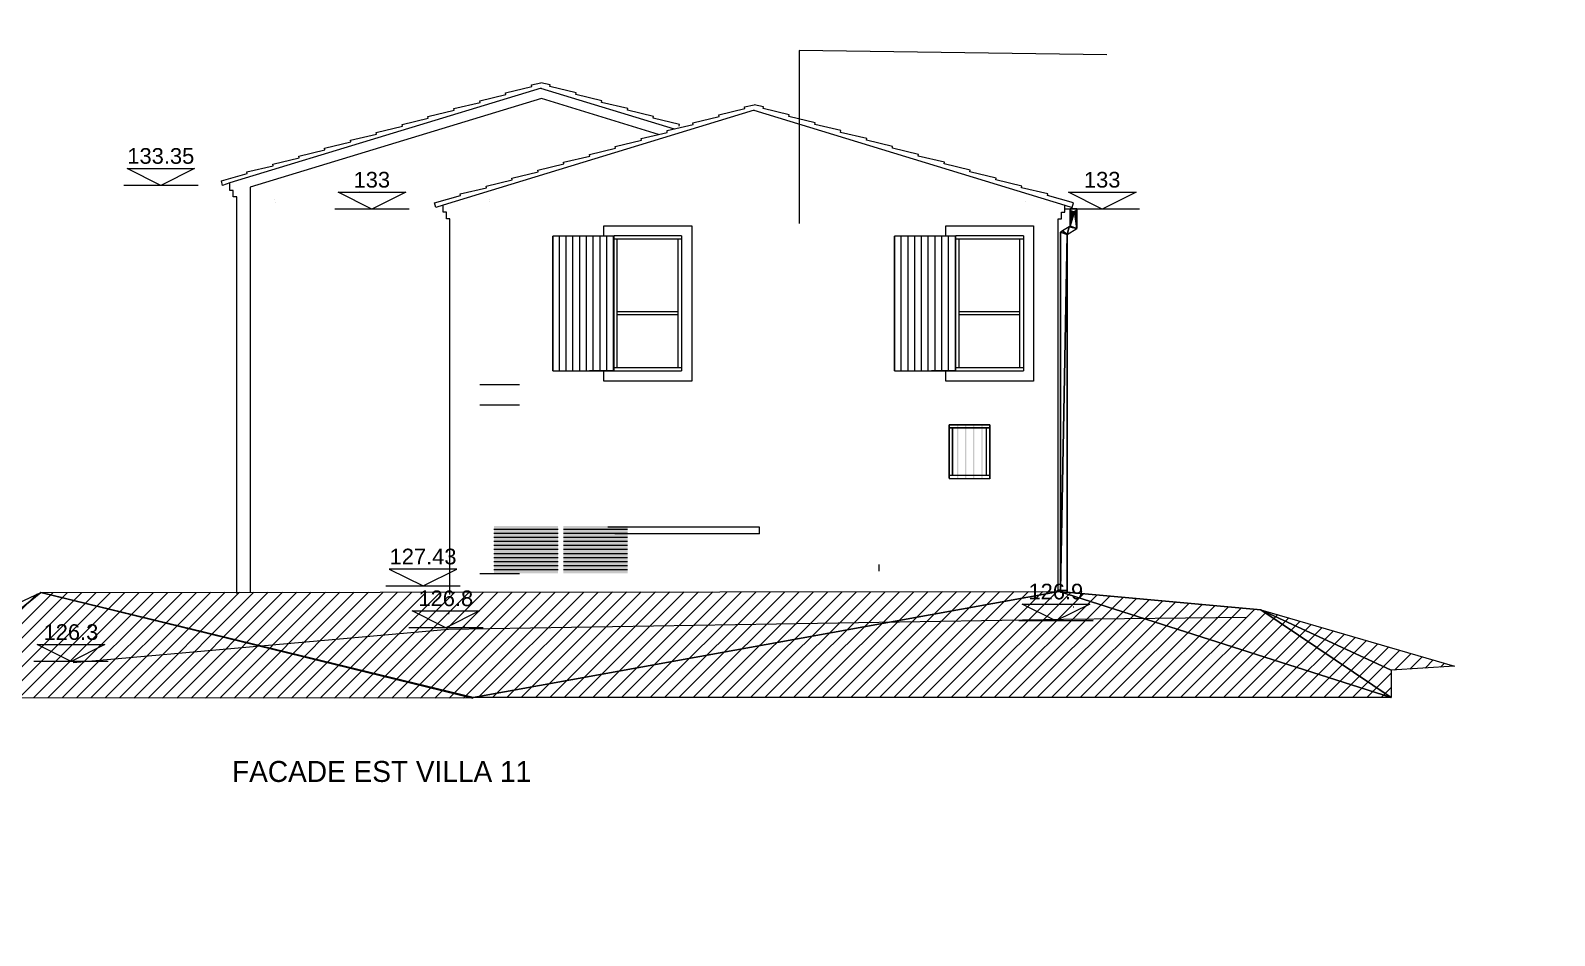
# Model space of a CAD drawing. Header units: metres. Extents: x 1.8 to 61.8, y -53.3 to -11.3.
# Drawn here: x 28.05 to 39.33, y -46.61 to -39.91 of the extents above; entities that cross this region are included whole.
import ezdxf
from ezdxf.enums import TextEntityAlignment as Align
from ezdxf.lldxf.tags import DXFTag

# ---------------------------------------------------------------- set-up
doc = ezdxf.new("R2010")
doc.units = ezdxf.units.M
doc.header["$MEASUREMENT"] = 0
doc.layers.add('Calque commun', color=7, linetype='Continuous')
doc.layers.add('Cotations', color=7, linetype='Continuous')
doc.styles.add('Arial', font='arial.ttf', dxfattribs={"height": 0.231939})
doc.styles.add('Century Gothic', font='GOTHIC.TTF', dxfattribs={"height": 0.310302})
tags = doc.linetypes.add('HIDDEN', pattern=[0.375, 0.25, -0.125]).pattern_tags.tags
tags[6:7] = [DXFTag(74, 4), DXFTag(75, 0), DXFTag(340, '0'), DXFTag(46, 1.0), DXFTag(50, 0.0), DXFTag(44, 0.0), DXFTag(45, 0.0)]
tags[4:5] = [DXFTag(74, 4), DXFTag(75, 0), DXFTag(340, '0'), DXFTag(46, 1.0), DXFTag(50, 0.0), DXFTag(44, 0.0), DXFTag(45, 0.0)]

# ---------------------------------------------------------------- blocks, each defined once
blk = doc.blocks.new('hatch10')
at = {"layer": 'Calque commun', "color": 11, "linetype": 'Continuous', "lineweight": 9}
for p, q in [((-29.437, 23.783), (-28.487, 23.783)), ((-29.437, 23.723), (-28.487, 23.723)), ((-29.437, 23.663), (-28.487, 23.663)), ((-29.437, 23.603), (-28.487, 23.603)), ((-29.437, 23.543), (-28.487, 23.543)), ((-29.437, 23.483), (-28.487, 23.483)), ((-29.437, 23.423), (-28.487, 23.423)), ((-29.437, 23.363), (-28.487, 23.363)), ((-29.437, 23.303), (-28.487, 23.303)), ((-29.437, 23.243), (-28.487, 23.243)), ((-29.437, 23.183), (-28.487, 23.183))]:
    blk.add_line(p, q, dxfattribs=at)
at = {"layer": 'Calque commun', "color": 9, "linetype": 'Continuous', "lineweight": 9}
blk.add_trace([(-29.437, 23.829), (-28.487, 23.829), (-29.437, 23.129), (-28.487, 23.129)], dxfattribs=at)
blk = doc.blocks.new('hatch11')
at = {"layer": 'Calque commun', "color": 11, "linetype": 'Continuous', "lineweight": 9}
for p, q in [((-30.467, 23.783), (-29.517, 23.783)), ((-30.467, 23.723), (-29.517, 23.723)), ((-30.467, 23.663), (-29.517, 23.663)), ((-30.467, 23.603), (-29.517, 23.603)), ((-30.467, 23.543), (-29.517, 23.543)), ((-30.467, 23.483), (-29.517, 23.483)), ((-30.467, 23.423), (-29.517, 23.423)), ((-30.467, 23.363), (-29.517, 23.363)), ((-30.467, 23.303), (-29.517, 23.303)), ((-30.467, 23.243), (-29.517, 23.243)), ((-30.467, 23.183), (-29.517, 23.183))]:
    blk.add_line(p, q, dxfattribs=at)
at = {"layer": 'Calque commun', "color": 9, "linetype": 'Continuous', "lineweight": 9}
blk.add_trace([(-30.467, 23.829), (-29.517, 23.829), (-30.467, 23.129), (-29.517, 23.129)], dxfattribs=at)
blk = doc.blocks.new('hatch19')
at = {"layer": 'Calque commun', "color": 8, "linetype": 'Continuous', "lineweight": 9}
for p, q in [((-29.596, 26.124), (-29.596, 28.121)), ((-29.496, 26.124), (-29.496, 28.121)), ((-29.396, 26.124), (-29.396, 28.121)), ((-29.296, 26.124), (-29.296, 28.121)), ((-29.196, 26.124), (-29.196, 28.121)), ((-29.096, 26.124), (-29.096, 28.121)), ((-28.996, 26.124), (-28.996, 28.121)), ((-28.896, 26.124), (-28.896, 28.121)), ((-28.796, 26.124), (-28.796, 28.121)), ((-28.696, 26.124), (-28.696, 28.121))]:
    blk.add_line(p, q, dxfattribs=at)
mesh = blk.add_polyface(dxfattribs=at)
corners = [(-28.688, 28.121), (-29.596, 28.121), (-29.596, 26.124), (-28.688, 26.124)]
mesh.append_faces([[corners[k] for k in face] for face in [(0, 1, 2, 3)]], dxfattribs={"color": 8})
blk = doc.blocks.new('hatch20')
at = {"layer": 'Calque commun', "color": 8, "linetype": 'Continuous', "lineweight": 9}
for p, q in [((-24.537, 26.124), (-24.537, 28.121)), ((-24.437, 26.124), (-24.437, 28.121)), ((-24.337, 26.124), (-24.337, 28.121)), ((-24.237, 26.124), (-24.237, 28.121)), ((-24.137, 26.124), (-24.137, 28.121)), ((-24.037, 26.124), (-24.037, 28.121)), ((-23.937, 26.124), (-23.937, 28.121)), ((-23.837, 26.124), (-23.837, 28.121)), ((-23.737, 26.124), (-23.737, 28.121)), ((-23.637, 26.124), (-23.637, 28.121))]:
    blk.add_line(p, q, dxfattribs=at)
mesh = blk.add_polyface(dxfattribs=at)
corners = [(-23.629, 28.121), (-24.537, 28.121), (-24.537, 26.124), (-23.629, 26.124)]
mesh.append_faces([[corners[k] for k in face] for face in [(0, 1, 2, 3)]], dxfattribs={"color": 8})
blk = doc.blocks.new('Block4')
at = {"layer": 'Calque commun', "color": 0, "linetype": 'Continuous', "lineweight": 9}
blk.add_line((-0.55, 0), (0.55, 0), dxfattribs=at)
blk.add_polyline3d([(-0.5, 0.25, 0), (0, 0, 0), (0.5, 0.25, 0), (-0.5, 0.25, 0)], dxfattribs=at)
blk = doc.blocks.new('Lvl1')
at = {"layer": 'Calque commun', "color": 0, "linetype": 'ByBlock', "lineweight": -2}
blk.add_blockref('Block4', (0, 0), dxfattribs=at)
blk = doc.blocks.new('FACADE VILLA 9 10 11-23')
at = {"layer": 'Cotations', "color": 250, "linetype": 'ByBlock', "lineweight": -2}
blk.add_blockref('Lvl1', (-31.514, 22.941), dxfattribs=at)
at = {"layer": 'Cotations', "color": 212, "linetype": 'ByBlock', "lineweight": -2, "style": 'Arial'}
blk.add_text('127.43', height=0.2319, dxfattribs=at).set_placement((-31.515, 23.191), align=Align.BOTTOM_CENTER)
blk = doc.blocks.new('FACADE VILLA 9 10 11-24')
at = {"layer": 'Cotations', "color": 250, "linetype": 'ByBlock', "lineweight": -2, "extrusion": (0, 0, -1), "xscale": -1, "yscale": -1, "zscale": -1, "rotation": -180}
blk.add_blockref('Lvl1', (36.725, 21.822), dxfattribs=at)
at = {"layer": 'Cotations', "color": 212, "linetype": 'ByBlock', "lineweight": -2, "style": 'Arial'}
blk.add_text('126.3', height=0.2319, dxfattribs=at).set_placement((-36.726, 22.072), align=Align.BOTTOM_CENTER)
blk = doc.blocks.new('FACADE VILLA 9 10 11-25')
at = {"layer": 'Cotations', "color": 250, "linetype": 'ByBlock', "lineweight": -2, "extrusion": (0, 0, -1), "xscale": -1, "yscale": -1, "zscale": -1, "rotation": -180}
blk.add_blockref('Lvl1', (32.272, 28.519), dxfattribs=at)
at = {"layer": 'Cotations', "color": 212, "linetype": 'ByBlock', "lineweight": -2, "style": 'Arial'}
blk.add_text('133', height=0.2319, dxfattribs=at).set_placement((-32.273, 28.769), align=Align.BOTTOM_CENTER)
blk = doc.blocks.new('FACADE VILLA 9 10 11-26')
at = {"layer": 'Cotations', "color": 250, "linetype": 'ByBlock', "lineweight": -2, "extrusion": (0, 0, -1), "xscale": -1, "yscale": -1, "zscale": -1, "rotation": -180}
blk.add_blockref('Lvl1', (31.177, 22.322), dxfattribs=at)
at = {"layer": 'Cotations', "color": 212, "linetype": 'ByBlock', "lineweight": -2, "style": 'Arial'}
blk.add_text('126.8', height=0.2319, dxfattribs=at).set_placement((-31.178, 22.572), align=Align.BOTTOM_CENTER)
blk = doc.blocks.new('FACADE VILLA 9 10 11-27')
at = {"layer": 'Cotations', "color": 250, "linetype": 'ByBlock', "lineweight": -2, "extrusion": (0, 0, -1), "xscale": -1, "yscale": -1, "zscale": -1, "rotation": -180}
blk.add_blockref('Lvl1', (35.395, 28.871), dxfattribs=at)
at = {"layer": 'Cotations', "color": 212, "linetype": 'ByBlock', "lineweight": -2, "style": 'Arial'}
blk.add_text('133.35', height=0.2319, dxfattribs=at).set_placement((-35.396, 29.121), align=Align.BOTTOM_CENTER)
blk = doc.blocks.new('FACADE VILLA 9 10 11-28')
at = {"layer": 'Cotations', "color": 250, "linetype": 'ByBlock', "lineweight": -2, "extrusion": (0, 0, -1), "xscale": -1, "yscale": -1, "zscale": -1, "rotation": -180}
blk.add_blockref('Lvl1', (22.149, 22.422), dxfattribs=at)
at = {"layer": 'Cotations', "color": 212, "linetype": 'ByBlock', "lineweight": -2, "style": 'Arial'}
blk.add_text('126.9', height=0.2319, dxfattribs=at).set_placement((-22.15, 22.672), align=Align.BOTTOM_CENTER)
blk = doc.blocks.new('FACADE VILLA 9 10 11-29')
at = {"layer": 'Cotations', "color": 250, "linetype": 'ByBlock', "lineweight": -2, "extrusion": (0, 0, -1), "xscale": -1, "yscale": -1, "zscale": -1, "rotation": -180}
blk.add_blockref('Lvl1', (21.463, 28.519), dxfattribs=at)
at = {"layer": 'Cotations', "color": 212, "linetype": 'ByBlock', "lineweight": -2, "style": 'Arial'}
blk.add_text('133', height=0.2319, dxfattribs=at).set_placement((-21.464, 28.769), align=Align.BOTTOM_CENTER)
blk = doc.blocks.new('hatch25')
at = {"layer": 'Calque commun', "color": 7, "linetype": 'Continuous', "lineweight": 9}
for p, q in [((-38.765, 21.282), (-37.23, 22.817)), ((-38.553, 21.282), (-36.991, 22.845)), ((-38.341, 21.282), (-36.778, 22.845)), ((-38.129, 21.282), (-36.566, 22.845)), ((-37.917, 21.282), (-36.354, 22.845)), ((-37.705, 21.282), (-36.141, 22.845)), ((-37.493, 21.282), (-35.929, 22.845)), ((-37.281, 21.282), (-35.717, 22.846)), ((-37.068, 21.282), (-35.504, 22.846)), ((-36.856, 21.282), (-35.292, 22.846)), ((-36.644, 21.282), (-35.08, 22.846)), ((-36.432, 21.282), (-34.867, 22.846)), ((-36.22, 21.282), (-34.655, 22.847)), ((-36.008, 21.282), (-34.443, 22.847)), ((-35.796, 21.281), (-34.23, 22.847)), ((-35.584, 21.281), (-34.018, 22.847)), ((-35.372, 21.281), (-33.806, 22.847)), ((-35.16, 21.281), (-33.594, 22.847)), ((-34.948, 21.281), (-33.381, 22.848)), ((-34.736, 21.281), (-33.169, 22.848)), ((-34.523, 21.281), (-32.957, 22.848)), ((-34.311, 21.281), (-32.744, 22.848)), ((-34.099, 21.281), (-32.532, 22.848)), ((-33.887, 21.281), (-32.32, 22.849)), ((-33.675, 21.281), (-32.107, 22.849)), ((-33.463, 21.281), (-31.895, 22.849)), ((-33.251, 21.281), (-31.683, 22.849)), ((-33.039, 21.281), (-31.47, 22.849)), ((-32.827, 21.281), (-31.258, 22.849)), ((-32.615, 21.281), (-31.046, 22.85)), ((-32.403, 21.281), (-30.833, 22.85)), ((-32.191, 21.281), (-30.621, 22.85)), ((-31.978, 21.281), (-30.409, 22.85)), ((-31.766, 21.281), (-30.197, 22.85)), ((-31.554, 21.281), (-29.984, 22.851)), ((-31.342, 21.28), (-29.772, 22.851)), ((-31.13, 21.28), (-29.56, 22.851)), ((-30.918, 21.28), (-29.347, 22.851)), ((-30.699, 21.288), (-29.135, 22.851)), ((-30.487, 21.288), (-28.923, 22.851)), ((-30.274, 21.288), (-28.71, 22.852)), ((-30.062, 21.288), (-28.498, 22.852)), ((-29.85, 21.288), (-28.286, 22.852)), ((-29.638, 21.288), (-28.073, 22.852)), ((-29.426, 21.288), (-27.861, 22.852)), ((-29.214, 21.288), (-27.649, 22.853)), ((-29.002, 21.288), (-27.436, 22.853)), ((-28.79, 21.288), (-27.224, 22.853)), ((-28.577, 21.288), (-27.012, 22.853)), ((-28.365, 21.288), (-26.8, 22.853)), ((-28.153, 21.288), (-26.587, 22.853)), ((-27.941, 21.288), (-26.375, 22.854)), ((-27.729, 21.288), (-26.163, 22.854)), ((-27.517, 21.288), (-25.95, 22.854)), ((-27.305, 21.288), (-25.738, 22.854)), ((-27.092, 21.288), (-25.526, 22.854)), ((-26.88, 21.288), (-25.313, 22.855)), ((-26.668, 21.288), (-25.101, 22.855)), ((-26.456, 21.288), (-24.889, 22.855)), ((-26.244, 21.288), (-24.676, 22.855)), ((-26.032, 21.288), (-24.464, 22.855)), ((-25.82, 21.288), (-24.252, 22.855)), ((-25.608, 21.288), (-24.039, 22.856)), ((-25.395, 21.288), (-23.827, 22.856)), ((-25.183, 21.288), (-23.615, 22.856)), ((-24.971, 21.288), (-23.403, 22.856)), ((-24.759, 21.288), (-23.19, 22.856)), ((-24.547, 21.288), (-22.978, 22.857)), ((-24.335, 21.288), (-22.766, 22.857)), ((-24.123, 21.288), (-22.553, 22.857)), ((-23.911, 21.288), (-22.341, 22.857)), ((-23.698, 21.288), (-22.129, 22.857)), ((-23.486, 21.288), (-21.928, 22.845)), ((-23.274, 21.288), (-21.734, 22.828)), ((-23.062, 21.288), (-21.54, 22.81)), ((-22.85, 21.288), (-21.345, 22.792)), ((-22.638, 21.288), (-21.151, 22.775)), ((-22.426, 21.288), (-20.956, 22.757)), ((-22.213, 21.288), (-20.762, 22.739)), ((-22.001, 21.288), (-20.567, 22.721)), ((-21.789, 21.288), (-20.373, 22.704)), ((-21.577, 21.288), (-20.179, 22.686)), ((-21.365, 21.288), (-19.984, 22.668)), ((-21.153, 21.288), (-19.79, 22.651)), ((-20.941, 21.288), (-19.595, 22.633)), ((-20.729, 21.288), (-19.401, 22.615)), ((-20.516, 21.288), (-19.206, 22.597)), ((-20.304, 21.288), (-19.028, 22.563)), ((-20.092, 21.288), (-18.864, 22.516)), ((-19.88, 21.288), (-18.7, 22.468)), ((-19.668, 21.288), (-18.536, 22.42)), ((-19.456, 21.288), (-18.371, 22.372)), ((-19.244, 21.288), (-18.207, 22.324)), ((-19.031, 21.288), (-18.043, 22.276)), ((-18.819, 21.288), (-17.879, 22.228)), ((-18.607, 21.288), (-17.714, 22.18)), ((-18.395, 21.288), (-17.55, 22.133)), ((-18.183, 21.288), (-17.386, 22.085)), ((-17.971, 21.288), (-17.221, 22.037)), ((-17.759, 21.288), (-17.057, 21.989)), ((-17.139, 21.695), (-16.893, 21.941)), ((-16.912, 21.71), (-16.729, 21.893)), ((-16.685, 21.725), (-16.564, 21.845)), ((-16.458, 21.74), (-16.4, 21.798)), ((-17.547, 21.288), (-17.187, 21.647)), ((-17.334, 21.288), (-17.187, 21.435))]:
    blk.add_line(p, q, dxfattribs=at)
at = {"layer": 'Calque commun', "color": 7, "linetype": 'Continuous', "lineweight": 18}
mesh = blk.add_polyface(dxfattribs=at)
corners = [(-19.117, 22.589), (-17.187, 21.692), (-17.187, 21.288), (-22.101, 22.857), (-22.117, 22.863), (-30.775, 21.288), (-37.172, 22.844), (-39.093, 21.282), (-37.91, 22.499), (-16.249, 21.754), (-30.778, 21.28), (-39.093, 22.495)]
mesh.append_faces([[corners[k] for k in face] for face in [(0, 3, 4)]], dxfattribs={"vtx0": -1, "color": 7})
mesh.append_faces([[corners[k] for k in face] for face in [(6, 7, 8)]], dxfattribs={"vtx0": -1, "vtx1": -1, "color": 7})
mesh.append_faces([[corners[k] for k in face] for face in [(0, 2, 3)]], dxfattribs={"vtx0": -1, "vtx1": -1, "vtx2": -1, "color": 7})
mesh.append_faces([[corners[k] for k in face] for face in [(0, 1, 2), (5, 6, 3), (6, 10, 7)]], dxfattribs={"vtx0": -1, "vtx2": -1, "color": 7})
mesh.append_faces([[corners[k] for k in face] for face in [(11, 8, 7)]], dxfattribs={"vtx1": -1, "color": 7})
mesh.append_faces([[corners[k] for k in face] for face in [(2, 5, 3), (5, 10, 6)]], dxfattribs={"vtx1": -1, "vtx2": -1, "color": 7})
mesh.append_faces([[corners[k] for k in face] for face in [(0, 9, 1)]], dxfattribs={"vtx2": -1, "color": 7})
blk = doc.blocks.new('FACADE VILLA 9 10 11-30')
at = {"layer": 'Calque commun', "color": 7, "linetype": 'Continuous', "lineweight": 9}
for p, q in [((-29.769, 30.31), (-34.373, 28.906)), ((-29.775, 30.31), (-27.8, 29.706)), ((-26.614, 29.984), (-31.218, 28.58)), ((-26.62, 29.984), (-22.016, 28.58)), ((-33.708, 28.656), (-33.708, 28.656)), ((-32.455, 28.78), (-32.455, 28.78)), ((-30.538, 28.658), (-30.538, 28.658)), ((-33.697, 28.624), (-33.697, 28.624)), ((-30.527, 28.625), (-30.527, 28.625)), ((-22.605, 28.625), (-22.605, 28.625)), ((-21.839, 28.523), (-21.939, 28.523)), ((-28.888, 28.124), (-28.69, 28.124)), ((-28.688, 26.124), (-28.688, 28.124)), ((-27.688, 28.124), (-28.688, 28.124)), ((-27.688, 28.074), (-28.688, 28.074)), ((-28.64, 27.003), (-28.64, 28.078)), ((-27.74, 27.003), (-27.74, 28.078)), ((-27.688, 28.124), (-27.688, 26.124)), ((-23.829, 28.124), (-23.632, 28.124)), ((-23.629, 26.124), (-23.629, 28.124)), ((-22.629, 28.124), (-23.629, 28.124)), ((-22.629, 28.074), (-23.629, 28.074)), ((-23.582, 27.003), (-23.582, 28.078)), ((-22.682, 27.003), (-22.682, 28.078)), ((-22.629, 28.124), (-22.629, 26.124)), ((-28.64, 26.953), (-28.64, 27.003)), ((-28.64, 27.003), (-27.74, 27.003)), ((-28.64, 26.178), (-28.64, 26.953)), ((-27.74, 26.953), (-28.64, 26.953)), ((-27.74, 26.953), (-27.74, 27.003)), ((-27.74, 26.178), (-27.74, 26.953)), ((-23.582, 26.953), (-23.582, 27.003)), ((-23.582, 27.003), (-22.682, 27.003)), ((-23.582, 26.178), (-23.582, 26.953)), ((-22.682, 26.953), (-23.582, 26.953)), ((-22.682, 26.953), (-22.682, 27.003)), ((-22.682, 26.178), (-22.682, 26.953)), ((-28.688, 26.174), (-27.688, 26.174)), ((-23.629, 26.174), (-22.629, 26.174)), ((-28.688, 26.124), (-29.051, 26.124)), ((-28.688, 26.124), (-27.688, 26.124)), ((-23.629, 26.124), (-23.992, 26.124)), ((-23.629, 26.124), (-22.629, 26.124)), ((-23.729, 25.328), (-23.729, 24.528)), ((-23.729, 25.328), (-23.729, 25.328)), ((-23.129, 25.328), (-23.729, 25.328)), ((-23.729, 25.328), (-23.729, 24.528)), ((-23.129, 25.328), (-23.729, 25.328)), ((-23.729, 25.328), (-23.729, 25.328)), ((-23.129, 25.328), (-23.729, 25.328)), ((-23.729, 24.54), (-23.729, 25.328)), ((-23.729, 25.328), (-23.129, 25.328)), ((-23.729, 25.297), (-23.729, 25.297)), ((-23.679, 25.281), (-23.729, 25.281)), ((-23.729, 25.281), (-23.679, 25.281)), ((-23.179, 25.281), (-23.679, 25.281)), ((-23.679, 24.578), (-23.679, 25.281)), ((-23.679, 25.281), (-23.179, 25.281)), ((-23.679, 25.278), (-23.679, 24.578)), ((-23.129, 25.281), (-23.179, 25.281)), ((-23.179, 25.281), (-23.129, 25.281)), ((-23.179, 25.281), (-23.179, 24.59)), ((-23.179, 25.278), (-23.179, 24.578)), ((-23.129, 25.328), (-23.129, 24.528)), ((-23.129, 25.328), (-23.129, 24.528)), ((-23.129, 24.528), (-23.129, 25.328)), ((-23.129, 24.578), (-23.729, 24.578)), ((-23.729, 24.528), (-23.729, 24.528)), ((-23.129, 24.528), (-23.729, 24.528)), ((-23.729, 24.528), (-23.729, 24.528)), ((-23.129, 24.528), (-23.729, 24.528)), ((-22.114, 22.873), (-22.124, 22.873)), ((-21.885, 22.625), (-21.895, 22.625)), ((-31.172, 22.53), (-31.172, 22.53)), ((-31.172, 22.53), (-31.172, 22.53)), ((-31.172, 22.53), (-31.172, 22.53)), ((-31.172, 22.53), (-31.172, 22.53)), ((-31.172, 22.53), (-31.172, 22.53)), ((-31.172, 22.53), (-31.172, 22.53)), ((-31.172, 22.53), (-31.172, 22.53)), ((-31.172, 22.53), (-31.172, 22.53)), ((-31.172, 22.53), (-31.172, 22.53)), ((-31.172, 22.53), (-31.172, 22.53)), ((-31.136, 22.53), (-31.136, 22.53)), ((-31.136, 22.53), (-31.136, 22.53)), ((-31.136, 22.53), (-31.136, 22.53)), ((-31.136, 22.53), (-31.136, 22.53)), ((-31.136, 22.53), (-31.136, 22.53)), ((-31.126, 22.53), (-31.136, 22.53)), ((-31.136, 22.53), (-31.136, 22.53)), ((-31.126, 22.53), (-31.126, 22.53)), ((-31.126, 22.53), (-31.126, 22.53)), ((-31.126, 22.53), (-31.126, 22.53)), ((-31.126, 22.53), (-31.126, 22.53)), ((-31.126, 22.53), (-31.126, 22.53)), ((-31.126, 22.53), (-31.126, 22.53)), ((-31.126, 22.53), (-31.126, 22.53)), ((-31.126, 22.53), (-31.126, 22.53)), ((-31.126, 22.53), (-31.126, 22.53)), ((-31.126, 22.53), (-31.126, 22.53)), ((-31.126, 22.53), (-31.126, 22.53)), ((-31.126, 22.53), (-31.126, 22.53)), ((-30.905, 22.332), (-30.905, 22.332)), ((-30.905, 22.332), (-30.905, 22.332)), ((-30.905, 22.332), (-30.905, 22.332)), ((-30.905, 22.332), (-30.905, 22.332)), ((-30.905, 22.332), (-30.905, 22.332)), ((-30.895, 22.332), (-30.905, 22.332)), ((-30.905, 22.332), (-30.905, 22.332)), ((-30.895, 22.332), (-30.895, 22.332)), ((-30.895, 22.332), (-30.895, 22.332)), ((-30.895, 22.332), (-30.895, 22.332)), ((-30.895, 22.332), (-30.895, 22.332)), ((-30.895, 22.332), (-30.895, 22.332)), ((-30.895, 22.332), (-30.895, 22.332)), ((-30.895, 22.332), (-30.895, 22.332)), ((-30.895, 22.332), (-30.895, 22.332)), ((-30.895, 22.332), (-30.895, 22.332)), ((-30.895, 22.332), (-30.895, 22.332)), ((-30.895, 22.332), (-30.895, 22.332)), ((-30.895, 22.332), (-30.895, 22.332))]:
    blk.add_line(p, q, dxfattribs=at)
at = {"layer": 'Calque commun', "color": 86, "linetype": 'Continuous', "lineweight": 9}
blk.add_line((-24.767, 23.157), (-24.767, 23.256), dxfattribs=at)
at = {"layer": 'Calque commun', "color": 26, "linetype": 'HIDDEN', "lineweight": 18}
for p, q in [((-31.14, 22.302), (-22.038, 22.449)), ((-22.038, 22.449), (-19.328, 22.477)), ((-36.695, 21.806), (-31.14, 22.302))]:
    blk.add_line(p, q, dxfattribs=at)
at = {"layer": 'Calque commun', "color": 5, "linetype": 'Continuous', "lineweight": 18}
blk.add_polyline3d([(-21.397, 30.805, 0), (-25.949, 30.868, 0), (-25.949, 28.305, 0)], dxfattribs=at)
at = {"layer": 'Calque commun', "color": 5, "linetype": 'Continuous', "lineweight": 9}
for points in [[(-28.03, 29.625, 0), (-29.761, 30.155, 0), (-34.073, 28.843, 0), (-34.073, 22.847, 0)], [(-28.838, 28.121, 0), (-28.838, 28.274, 0), (-27.538, 28.274, 0), (-27.538, 26.124, 0), (-27.538, 25.974, 0), (-28.838, 25.974, 0), (-28.838, 26.124, 0)], [(-23.779, 28.121, 0), (-23.779, 28.274, 0), (-22.479, 28.274, 0), (-22.479, 26.124, 0), (-22.479, 25.974, 0), (-23.779, 25.974, 0), (-23.779, 26.124, 0)]]:
    blk.add_polyline3d(points, dxfattribs=at)
at = {"layer": 'Calque commun', "color": 18, "linetype": 'Continuous', "lineweight": 18}
for points in [[(-23.594, 24.533), (-23.594, 25.324), (-23.614, 24.533), (-23.614, 25.324)], [(-23.474, 24.533), (-23.474, 25.324), (-23.494, 24.533), (-23.494, 25.324)], [(-23.354, 24.533), (-23.354, 25.324), (-23.374, 24.533), (-23.374, 25.324)], [(-23.233, 24.533), (-23.233, 25.324), (-23.253, 24.533), (-23.253, 25.324)]]:
    blk.add_trace(points, dxfattribs=at)
at = {"layer": 'Cotations', "color": 7, "linetype": 'Continuous', "lineweight": 9}
for p, q in [((-29.633, 30.36), (-29.772, 30.388)), ((-29.638, 30.334), (-29.633, 30.36)), ((-29.25, 30.241), (-29.638, 30.334)), ((-29.255, 30.216), (-29.25, 30.241)), ((-28.868, 30.124), (-29.255, 30.216)), ((-28.872, 30.099), (-28.868, 30.124)), ((-28.485, 30.007), (-28.872, 30.099)), ((-28.49, 29.982), (-28.485, 30.007)), ((-28.102, 29.89), (-28.49, 29.982)), ((-28.107, 29.865), (-28.102, 29.89)), ((-27.72, 29.773), (-28.107, 29.865)), ((-27.724, 29.748), (-27.72, 29.773))]:
    blk.add_line(p, q, dxfattribs=at)
at = {"layer": 'Cotations', "color": 11, "linetype": 'HIDDEN', "lineweight": 18}
for p, q in [((-30.673, 25.924), (-30.088, 25.924)), ((-30.673, 25.624), (-30.088, 25.624)), ((-30.673, 23.124), (-30.088, 23.124))]:
    blk.add_line(p, q, dxfattribs=at)
at = {"layer": 'Cotations', "color": 7, "linetype": 'Continuous', "lineweight": 9}
for points in [[(-34.273, 22.829, 0), (-34.273, 28.703, 0), (-34.323, 28.703, 0), (-34.323, 28.797, 0), (-34.373, 28.797, 0), (-34.373, 28.906, 0), (-34.482, 28.871, 0), (-34.5, 28.939, 0), (-34.116, 29.045, 0), (-34.121, 29.07, 0), (-33.733, 29.162, 0), (-33.731, 29.162, 0), (-33.738, 29.187, 0), (-33.349, 29.279, 0), (-33.355, 29.304, 0), (-32.968, 29.396, 0), (-32.973, 29.421, 0), (-32.585, 29.513, 0), (-32.59, 29.538, 0), (-32.203, 29.631, 0), (-32.207, 29.655, 0), (-31.82, 29.748, 0), (-31.825, 29.773, 0), (-31.437, 29.865, 0), (-31.442, 29.89, 0), (-31.055, 29.982, 0), (-31.059, 30.007, 0), (-30.672, 30.099, 0), (-30.676, 30.124, 0), (-30.289, 30.216, 0), (-30.294, 30.241, 0), (-29.906, 30.334, 0), (-29.912, 30.36, 0), (-29.772, 30.388, 0)], [(-31.118, 22.814, 0), (-31.118, 28.377, 0), (-31.168, 28.377, 0), (-31.168, 28.472, 0), (-31.218, 28.472, 0), (-31.218, 28.58, 0), (-31.327, 28.545, 0), (-31.345, 28.613, 0), (-30.961, 28.719, 0), (-30.966, 28.744, 0), (-30.578, 28.836, 0), (-30.576, 28.837, 0), (-30.583, 28.861, 0), (-30.194, 28.954, 0), (-30.2, 28.978, 0), (-29.813, 29.071, 0), (-29.818, 29.095, 0), (-29.43, 29.188, 0), (-29.435, 29.213, 0), (-29.048, 29.305, 0), (-29.052, 29.33, 0), (-28.665, 29.422, 0), (-28.67, 29.447, 0), (-28.282, 29.539, 0), (-28.287, 29.564, 0), (-27.9, 29.656, 0), (-27.904, 29.681, 0), (-27.517, 29.774, 0), (-27.521, 29.799, 0), (-27.134, 29.891, 0), (-27.139, 29.916, 0), (-26.752, 30.008, 0), (-26.757, 30.035, 0), (-26.617, 30.062, 0)], [(-22.116, 22.857, 0), (-22.116, 28.377, 0), (-22.066, 28.377, 0), (-22.066, 28.472, 0), (-22.016, 28.472, 0), (-22.016, 28.58, 0), (-21.907, 28.545, 0), (-21.889, 28.613, 0), (-22.273, 28.719, 0), (-22.268, 28.744, 0), (-22.656, 28.836, 0), (-22.658, 28.837, 0), (-22.651, 28.861, 0), (-23.04, 28.954, 0), (-23.035, 28.978, 0), (-23.421, 29.071, 0), (-23.417, 29.095, 0), (-23.804, 29.188, 0), (-23.799, 29.213, 0), (-24.187, 29.305, 0), (-24.182, 29.33, 0), (-24.569, 29.422, 0), (-24.565, 29.447, 0), (-24.952, 29.539, 0), (-24.947, 29.564, 0), (-25.335, 29.656, 0), (-25.33, 29.681, 0), (-25.717, 29.774, 0), (-25.713, 29.799, 0), (-26.1, 29.891, 0), (-26.095, 29.916, 0), (-26.483, 30.008, 0), (-26.478, 30.035, 0), (-26.617, 30.062, 0)]]:
    blk.add_polyline3d(points, dxfattribs=at)
at = {"layer": 'Calque commun', "color": 0, "linetype": 'ByBlock', "lineweight": -2}
for name in ['hatch19', 'hatch20', 'hatch11', 'hatch10', 'hatch25']:
    blk.add_blockref(name, (0, 0), dxfattribs=at)
at = {"layer": 'Cotations', "color": 212, "linetype": 'ByBlock', "lineweight": -2}
for name in ['FACADE VILLA 9 10 11-27', 'FACADE VILLA 9 10 11-25', 'FACADE VILLA 9 10 11-29', 'FACADE VILLA 9 10 11-23', 'FACADE VILLA 9 10 11-26', 'FACADE VILLA 9 10 11-28', 'FACADE VILLA 9 10 11-24']:
    blk.add_blockref(name, (0, 0), dxfattribs=at)
at = {"layer": 'Calque commun', "color": 5, "linetype": 'ByBlock', "lineweight": -2, "style": 'Century Gothic'}
blk.add_text('FACADE EST VILLA 11', height=0.3103, dxfattribs=at).set_placement((-34.342, 19.946), align=Align.BOTTOM_LEFT)
at = {"layer": 'Calque commun', "color": 8, "linetype": 'Continuous', "lineweight": 9}
mesh = blk.add_polyface(dxfattribs=at)
corners = [(-21.856, 28.494), (-21.839, 28.231), (-21.852, 28.498), (-21.939, 28.269), (-21.931, 28.503), (-21.934, 28.507), (-21.919, 28.491), (-21.923, 28.494), (-21.86, 28.491), (-21.865, 28.488), (-21.886, 28.481), (-21.881, 28.482), (-21.845, 28.507), (-21.848, 28.503), (-21.875, 28.483), (-21.87, 28.485), (-21.98, 28.145), (-22.08, 28.176), (-22.08, 22.876), (-21.936, 28.513), (-21.938, 28.518), (-21.927, 28.498), (-21.955, 28.257), (-21.98, 22.847), (-22.08, 22.847), (-21.98, 22.876), (-21.892, 28.481), (-21.898, 28.482), (-21.841, 28.518), (-21.939, 28.523), (-22.051, 28.2), (-21.914, 28.488), (-21.903, 28.483), (-21.909, 28.485), (-21.842, 28.513), (-21.839, 28.523)]
mesh.append_faces([[corners[k] for k in face] for face in [(0, 1, 2), (10, 3, 11), (15, 1, 9), (23, 24, 24), (26, 3, 10), (2, 1, 13), (14, 1, 15)]], dxfattribs={"vtx0": -1, "vtx1": -1, "color": 8})
mesh.append_faces([[corners[k] for k in face] for face in [(16, 17, 18), (1, 28, 12), (14, 3, 1)]], dxfattribs={"vtx0": -1, "vtx1": -1, "vtx2": -1, "color": 8})
mesh.append_faces([[corners[k] for k in face] for face in [(3, 4, 5), (3, 6, 7), (1, 8, 9), (1, 12, 13), (3, 19, 20), (3, 7, 21), (23, 25, 23), (3, 5, 19), (16, 30, 17), (16, 18, 25), (3, 31, 6), (3, 27, 32), (3, 32, 33), (23, 23, 24), (3, 21, 4), (3, 33, 31), (16, 22, 30)]], dxfattribs={"vtx0": -1, "vtx2": -1, "color": 8})
mesh.append_faces([[corners[k] for k in face] for face in [(29, 3, 20), (34, 12, 28)]], dxfattribs={"vtx1": -1, "color": 8})
mesh.append_faces([[corners[k] for k in face] for face in [(14, 11, 3), (3, 22, 1), (17, 24, 18), (23, 16, 25), (26, 27, 3), (16, 1, 22), (0, 8, 1), (24, 18, 24)]], dxfattribs={"vtx1": -1, "vtx2": -1, "color": 8})
mesh.append_faces([[corners[k] for k in face] for face in [(1, 35, 28)]], dxfattribs={"vtx2": -1, "color": 8})

msp = doc.modelspace()

# ---------------------------------------------------------------- linework, layer by layer
at = {"layer": 'Calque commun', "color": 7, "linetype": 'Continuous', "lineweight": 9}
for p, q in [((33.448, -43.586), (32.328, -43.586)), ((33.448, -43.636), (32.378, -43.636)), ((33.448, -43.636), (33.448, -43.586))]:
    msp.add_line(p, q, dxfattribs=at)

# ---------------------------------------------------------------- block references
at = {"layer": 'Cotations', "color": 0, "linetype": 'ByBlock', "lineweight": -2, "xscale": 0.5, "yscale": 0.5, "zscale": 0.5}
msp.add_blockref('FACADE VILLA 9 10 11-30', (46.717, -55.492), dxfattribs=at)

# ---------------------------------------------------------------- meshes
at = {"layer": 'Calque commun', "color": 7, "linetype": 'Continuous', "lineweight": 9}
mesh = msp.add_polyface(dxfattribs=at)
corners = [(61.764, -11.309), (1.764, -11.309), (1.764, -53.309), (61.764, -53.309)]
mesh.append_faces([[corners[k] for k in face] for face in [(0, 1, 2, 3)]], dxfattribs={"color": 7})

doc.saveas('drawing.dxf')
